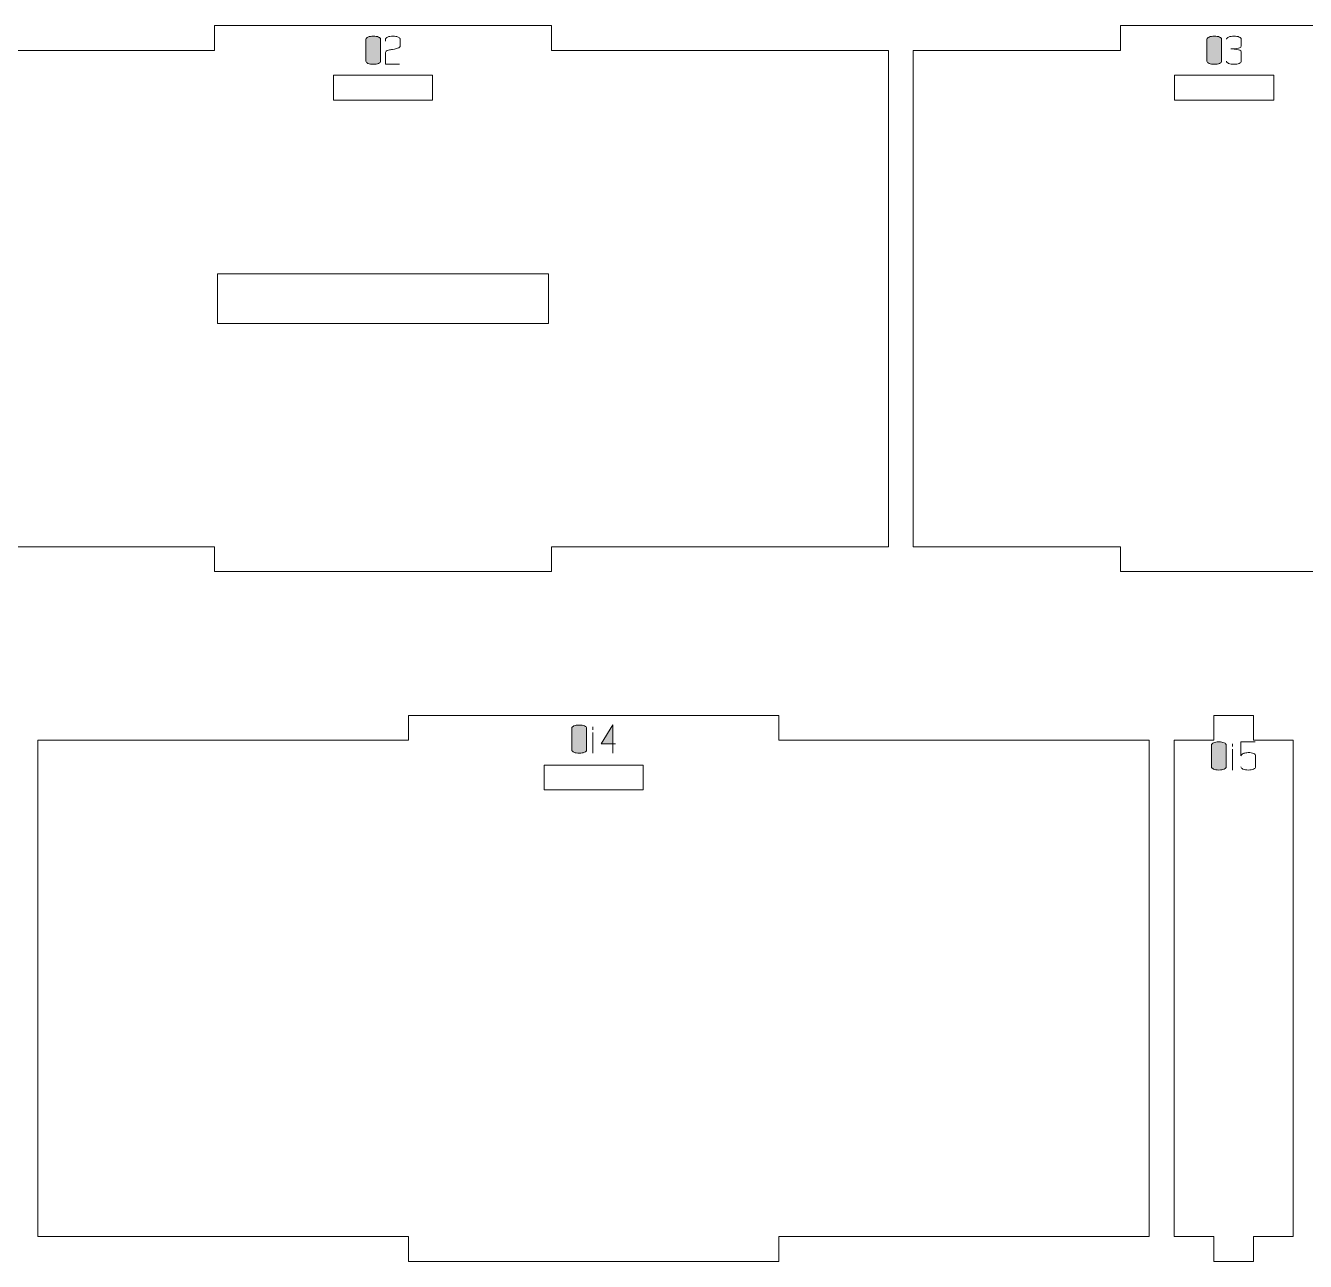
# Model space of a CAD drawing. Header units: centimetres. Extents: x -191 to 212, y -234 to 239.
# Drawn here: x -178.52 to -163.05, y 60.79 to 75.73 of the extents above; entities that cross this region are included whole.
import ezdxf

# ---------------------------------------------------------------- set-up
doc = ezdxf.new("R2010")
doc.units = ezdxf.units.CM
doc.header["$MEASUREMENT"] = 0
doc.layers.add('Capa 1', color=7, linetype='Continuous')

msp = doc.modelspace()

# ---------------------------------------------------------------- hatches: boundary and pattern name
at = {"layer": 'Capa 1', "true_color": 0x3e4095}
h = msp.add_hatch(color=175, dxfattribs=at)
edge = h.paths.add_edge_path()
edge.add_spline(control_points=[(-174.40891, 75.30112), (-174.40891, 75.29058), (-174.40043, 75.28161), (-174.38347, 75.2742), (-174.36652, 75.26679), (-174.34536, 75.26309), (-174.32001, 75.26309), (-174.29466, 75.26309), (-174.2735, 75.26679), (-174.25654, 75.2742), (-174.23959, 75.28161), (-174.23111, 75.29058), (-174.23111, 75.30112), (-174.23111, 75.30112), (-174.23111, 75.56584), (-174.23111, 75.56584), (-174.23111, 75.57638), (-174.23959, 75.58535), (-174.25654, 75.59276), (-174.2735, 75.60017), (-174.29466, 75.60387), (-174.32001, 75.60387), (-174.34536, 75.60387), (-174.36652, 75.60017), (-174.38347, 75.59276), (-174.40043, 75.58535), (-174.40891, 75.57638), (-174.40891, 75.56584), (-174.40891, 75.56584), (-174.40891, 75.30112), (-174.40891, 75.30112)], knot_values=[0, 0, 0, 0, 0.1, 0.1, 0.1, 0.2, 0.2, 0.2, 0.3, 0.3, 0.3, 0.4, 0.4, 0.4, 0.5, 0.5, 0.5, 0.6, 0.6, 0.6, 0.7, 0.7, 0.7, 0.8, 0.8, 0.8, 0.9, 0.9, 0.9, 1, 1, 1, 1], degree=3, periodic=1)
h = msp.add_hatch(color=175, dxfattribs=at)
edge = h.paths.add_edge_path()
edge.add_spline(control_points=[(-174.23111, 75.30112), (-174.23111, 75.29058), (-174.23959, 75.28161), (-174.25654, 75.2742), (-174.2735, 75.26679), (-174.29466, 75.26309), (-174.32001, 75.26309), (-174.34536, 75.26309), (-174.36652, 75.26679), (-174.38347, 75.2742), (-174.40043, 75.28161), (-174.40891, 75.29058), (-174.40891, 75.30112), (-174.40891, 75.30112), (-174.40891, 75.56584), (-174.40891, 75.56584), (-174.40891, 75.57638), (-174.40043, 75.58535), (-174.38347, 75.59276), (-174.36652, 75.60017), (-174.34536, 75.60387), (-174.32001, 75.60387), (-174.29466, 75.60387), (-174.2735, 75.60017), (-174.25654, 75.59276), (-174.23959, 75.58535), (-174.23111, 75.57638), (-174.23111, 75.56584), (-174.23111, 75.56584), (-174.23111, 75.30112), (-174.23111, 75.30112)], knot_values=[0, 0, 0, 0, 0.1, 0.1, 0.1, 0.2, 0.2, 0.2, 0.3, 0.3, 0.3, 0.4, 0.4, 0.4, 0.5, 0.5, 0.5, 0.6, 0.6, 0.6, 0.7, 0.7, 0.7, 0.8, 0.8, 0.8, 0.9, 0.9, 0.9, 1, 1, 1, 1], degree=3, periodic=1)
h = msp.add_hatch(color=175, dxfattribs=at)
edge = h.paths.add_edge_path()
edge.add_spline(control_points=[(-174.17233, 75.26309), (-174.17233, 75.26309), (-174.17233, 75.40582), (-174.17233, 75.40582), (-174.17135, 75.41867), (-174.15966, 75.42854), (-174.13727, 75.43546), (-174.12805, 75.43612), (-174.11924, 75.43719), (-174.11084, 75.43867), (-174.10245, 75.44015), (-174.09397, 75.44171), (-174.08541, 75.44336), (-174.0696, 75.44599), (-174.0575, 75.44813), (-174.04911, 75.44978), (-174.04071, 75.45143), (-174.03256, 75.45357), (-174.02466, 75.4562), (-174.00425, 75.46377), (-173.99404, 75.47349), (-173.99404, 75.48534), (-173.99404, 75.48534), (-173.99404, 75.56584), (-173.99404, 75.56584), (-173.99404, 75.57638), (-174.00252, 75.58535), (-174.01947, 75.59276), (-174.03643, 75.60017), (-174.05759, 75.60387), (-174.08294, 75.60387), (-174.10829, 75.60387), (-174.12945, 75.60017), (-174.1464, 75.59276), (-174.16336, 75.58535), (-174.17184, 75.57638), (-174.17184, 75.56584), (-174.17184, 75.56584), (-174.17184, 75.54164), (-174.17184, 75.54164), (-174.17184, 75.54164), (-174.17184, 75.56584), (-174.17184, 75.56584), (-174.17184, 75.57638), (-174.16336, 75.58535), (-174.1464, 75.59276), (-174.12945, 75.60017), (-174.10829, 75.60387), (-174.08294, 75.60387), (-174.05759, 75.60387), (-174.03643, 75.60017), (-174.01947, 75.59276), (-174.00252, 75.58535), (-173.99404, 75.57638), (-173.99404, 75.56584), (-173.99404, 75.56584), (-173.99404, 75.48534), (-173.99404, 75.48534), (-173.99404, 75.47349), (-174.00425, 75.46377), (-174.02466, 75.4562), (-174.03256, 75.45357), (-174.04071, 75.45143), (-174.04911, 75.44978), (-174.0575, 75.44813), (-174.0696, 75.44599), (-174.08541, 75.44336), (-174.09397, 75.44171), (-174.10245, 75.44015), (-174.11084, 75.43867), (-174.11924, 75.43719), (-174.12805, 75.43612), (-174.13727, 75.43546), (-174.15966, 75.42854), (-174.17135, 75.41867), (-174.17233, 75.40582), (-174.17233, 75.40582), (-174.17233, 75.26309), (-174.17233, 75.26309), (-174.17233, 75.26309), (-174.00342, 75.26309), (-174.00342, 75.26309), (-174.00342, 75.26309), (-174.17233, 75.26309), (-174.17233, 75.26309)], knot_values=[0, 0, 0, 0, 0.03571429, 0.03571429, 0.03571429, 0.07142857, 0.07142857, 0.07142857, 0.10714286, 0.10714286, 0.10714286, 0.14285714, 0.14285714, 0.14285714, 0.17857143, 0.17857143, 0.17857143, 0.21428571, 0.21428571, 0.21428571, 0.25, 0.25, 0.25, 0.28571429, 0.28571429, 0.28571429, 0.32142857, 0.32142857, 0.32142857, 0.35714286, 0.35714286, 0.35714286, 0.39285714, 0.39285714, 0.39285714, 0.42857143, 0.42857143, 0.42857143, 0.46428571, 0.46428571, 0.46428571, 0.5, 0.5, 0.5, 0.53571429, 0.53571429, 0.53571429, 0.57142857, 0.57142857, 0.57142857, 0.60714286, 0.60714286, 0.60714286, 0.64285714, 0.64285714, 0.64285714, 0.67857143, 0.67857143, 0.67857143, 0.71428571, 0.71428571, 0.71428571, 0.75, 0.75, 0.75, 0.78571429, 0.78571429, 0.78571429, 0.82142857, 0.82142857, 0.82142857, 0.85714286, 0.85714286, 0.85714286, 0.89285714, 0.89285714, 0.89285714, 0.92857143, 0.92857143, 0.92857143, 0.96428571, 0.96428571, 0.96428571, 1, 1, 1, 1], degree=3, periodic=1)
h = msp.add_hatch(color=175, dxfattribs=at)
edge = h.paths.add_edge_path()
edge.add_spline(control_points=[(-164.23747, 75.30112), (-164.23747, 75.29058), (-164.22899, 75.28161), (-164.21203, 75.2742), (-164.19508, 75.26679), (-164.17392, 75.26309), (-164.14857, 75.26309), (-164.12322, 75.26309), (-164.10206, 75.26679), (-164.0851, 75.2742), (-164.06815, 75.28161), (-164.05967, 75.29058), (-164.05967, 75.30112), (-164.05967, 75.30112), (-164.05967, 75.56584), (-164.05967, 75.56584), (-164.05967, 75.57638), (-164.06815, 75.58535), (-164.0851, 75.59276), (-164.10206, 75.60017), (-164.12322, 75.60387), (-164.14857, 75.60387), (-164.17392, 75.60387), (-164.19508, 75.60017), (-164.21203, 75.59276), (-164.22899, 75.58535), (-164.23747, 75.57638), (-164.23747, 75.56584), (-164.23747, 75.56584), (-164.23747, 75.30112), (-164.23747, 75.30112)], knot_values=[0, 0, 0, 0, 0.1, 0.1, 0.1, 0.2, 0.2, 0.2, 0.3, 0.3, 0.3, 0.4, 0.4, 0.4, 0.5, 0.5, 0.5, 0.6, 0.6, 0.6, 0.7, 0.7, 0.7, 0.8, 0.8, 0.8, 0.9, 0.9, 0.9, 1, 1, 1, 1], degree=3, periodic=1)
h = msp.add_hatch(color=175, dxfattribs=at)
edge = h.paths.add_edge_path()
edge.add_spline(control_points=[(-164.05967, 75.30112), (-164.05967, 75.29058), (-164.06815, 75.28161), (-164.0851, 75.2742), (-164.10206, 75.26679), (-164.12322, 75.26309), (-164.14857, 75.26309), (-164.17392, 75.26309), (-164.19508, 75.26679), (-164.21203, 75.2742), (-164.22899, 75.28161), (-164.23747, 75.29058), (-164.23747, 75.30112), (-164.23747, 75.30112), (-164.23747, 75.56584), (-164.23747, 75.56584), (-164.23747, 75.57638), (-164.22899, 75.58535), (-164.21203, 75.59276), (-164.19508, 75.60017), (-164.17392, 75.60387), (-164.14857, 75.60387), (-164.12322, 75.60387), (-164.10206, 75.60017), (-164.0851, 75.59276), (-164.06815, 75.58535), (-164.05967, 75.57638), (-164.05967, 75.56584), (-164.05967, 75.56584), (-164.05967, 75.30112), (-164.05967, 75.30112)], knot_values=[0, 0, 0, 0, 0.1, 0.1, 0.1, 0.2, 0.2, 0.2, 0.3, 0.3, 0.3, 0.4, 0.4, 0.4, 0.5, 0.5, 0.5, 0.6, 0.6, 0.6, 0.7, 0.7, 0.7, 0.8, 0.8, 0.8, 0.9, 0.9, 0.9, 1, 1, 1, 1], degree=3, periodic=1)
h = msp.add_hatch(color=175, dxfattribs=at)
edge = h.paths.add_edge_path()
edge.add_spline(control_points=[(-163.9115, 75.26309), (-163.93685, 75.26309), (-163.95801, 75.26679), (-163.97496, 75.2742), (-163.99192, 75.28161), (-164.0004, 75.29058), (-164.0004, 75.30112), (-164.0004, 75.29058), (-163.99192, 75.28161), (-163.97496, 75.2742), (-163.95801, 75.26679), (-163.93685, 75.26309), (-163.9115, 75.26309), (-163.88615, 75.26309), (-163.86499, 75.26679), (-163.84803, 75.2742), (-163.83108, 75.28161), (-163.8226, 75.29058), (-163.8226, 75.30112), (-163.8226, 75.30112), (-163.8226, 75.41224), (-163.8226, 75.41224), (-163.8226, 75.42113), (-163.82869, 75.42887), (-163.84087, 75.43546), (-163.85306, 75.44204), (-163.88878, 75.44649), (-163.94805, 75.44879), (-163.88911, 75.45241), (-163.85371, 75.45669), (-163.84186, 75.46163), (-163.83001, 75.46657), (-163.82359, 75.47464), (-163.8226, 75.48583), (-163.8226, 75.48583), (-163.8226, 75.56584), (-163.8226, 75.56584), (-163.8226, 75.57638), (-163.83108, 75.58535), (-163.84803, 75.59276), (-163.86499, 75.60017), (-163.88615, 75.60387), (-163.9115, 75.60387), (-163.93685, 75.60387), (-163.95801, 75.60017), (-163.97496, 75.59276), (-163.99192, 75.58535), (-164.0004, 75.57638), (-164.0004, 75.56584), (-164.0004, 75.57638), (-163.99192, 75.58535), (-163.97496, 75.59276), (-163.95801, 75.60017), (-163.93685, 75.60387), (-163.9115, 75.60387), (-163.88615, 75.60387), (-163.86499, 75.60017), (-163.84803, 75.59276), (-163.83108, 75.58535), (-163.8226, 75.57638), (-163.8226, 75.56584), (-163.8226, 75.56584), (-163.8226, 75.48583), (-163.8226, 75.48583), (-163.82359, 75.47464), (-163.83001, 75.46657), (-163.84186, 75.46163), (-163.85371, 75.45669), (-163.88911, 75.45241), (-163.94805, 75.44879), (-163.88878, 75.44649), (-163.85306, 75.44204), (-163.84087, 75.43546), (-163.82869, 75.42887), (-163.8226, 75.42113), (-163.8226, 75.41224), (-163.8226, 75.41224), (-163.8226, 75.30112), (-163.8226, 75.30112), (-163.8226, 75.29058), (-163.83108, 75.28161), (-163.84803, 75.2742), (-163.86499, 75.26679), (-163.88615, 75.26309), (-163.9115, 75.26309)], knot_values=[0, 0, 0, 0, 0.03571429, 0.03571429, 0.03571429, 0.07142857, 0.07142857, 0.07142857, 0.10714286, 0.10714286, 0.10714286, 0.14285714, 0.14285714, 0.14285714, 0.17857143, 0.17857143, 0.17857143, 0.21428571, 0.21428571, 0.21428571, 0.25, 0.25, 0.25, 0.28571429, 0.28571429, 0.28571429, 0.32142857, 0.32142857, 0.32142857, 0.35714286, 0.35714286, 0.35714286, 0.39285714, 0.39285714, 0.39285714, 0.42857143, 0.42857143, 0.42857143, 0.46428571, 0.46428571, 0.46428571, 0.5, 0.5, 0.5, 0.53571429, 0.53571429, 0.53571429, 0.57142857, 0.57142857, 0.57142857, 0.60714286, 0.60714286, 0.60714286, 0.64285714, 0.64285714, 0.64285714, 0.67857143, 0.67857143, 0.67857143, 0.71428571, 0.71428571, 0.71428571, 0.75, 0.75, 0.75, 0.78571429, 0.78571429, 0.78571429, 0.82142857, 0.82142857, 0.82142857, 0.85714286, 0.85714286, 0.85714286, 0.89285714, 0.89285714, 0.89285714, 0.92857143, 0.92857143, 0.92857143, 0.96428571, 0.96428571, 0.96428571, 1, 1, 1, 1], degree=3, periodic=1)
h = msp.add_hatch(color=175, dxfattribs=at)
edge = h.paths.add_edge_path()
edge.add_spline(control_points=[(-171.91831, 66.97348), (-171.91831, 66.96294), (-171.90983, 66.95397), (-171.89287, 66.94656), (-171.87592, 66.93915), (-171.85476, 66.93545), (-171.82941, 66.93545), (-171.80406, 66.93545), (-171.7829, 66.93915), (-171.76594, 66.94656), (-171.74899, 66.95397), (-171.74051, 66.96294), (-171.74051, 66.97348), (-171.74051, 66.97348), (-171.74051, 67.2382), (-171.74051, 67.2382), (-171.74051, 67.24874), (-171.74899, 67.25771), (-171.76594, 67.26512), (-171.7829, 67.27253), (-171.80406, 67.27623), (-171.82941, 67.27623), (-171.85476, 67.27623), (-171.87592, 67.27253), (-171.89287, 67.26512), (-171.90983, 67.25771), (-171.91831, 67.24874), (-171.91831, 67.2382), (-171.91831, 67.2382), (-171.91831, 66.97348), (-171.91831, 66.97348)], knot_values=[0, 0, 0, 0, 0.1, 0.1, 0.1, 0.2, 0.2, 0.2, 0.3, 0.3, 0.3, 0.4, 0.4, 0.4, 0.5, 0.5, 0.5, 0.6, 0.6, 0.6, 0.7, 0.7, 0.7, 0.8, 0.8, 0.8, 0.9, 0.9, 0.9, 1, 1, 1, 1], degree=3, periodic=1)
h = msp.add_hatch(color=175, dxfattribs=at)
edge = h.paths.add_edge_path()
edge.add_spline(control_points=[(-171.74051, 66.97348), (-171.74051, 66.96294), (-171.74899, 66.95397), (-171.76594, 66.94656), (-171.7829, 66.93915), (-171.80406, 66.93545), (-171.82941, 66.93545), (-171.85476, 66.93545), (-171.87592, 66.93915), (-171.89287, 66.94656), (-171.90983, 66.95397), (-171.91831, 66.96294), (-171.91831, 66.97348), (-171.91831, 66.97348), (-171.91831, 67.2382), (-171.91831, 67.2382), (-171.91831, 67.24874), (-171.90983, 67.25771), (-171.89287, 67.26512), (-171.87592, 67.27253), (-171.85476, 67.27623), (-171.82941, 67.27623), (-171.80406, 67.27623), (-171.7829, 67.27253), (-171.76594, 67.26512), (-171.74899, 67.25771), (-171.74051, 67.24874), (-171.74051, 67.2382), (-171.74051, 67.2382), (-171.74051, 66.97348), (-171.74051, 66.97348)], knot_values=[0, 0, 0, 0, 0.1, 0.1, 0.1, 0.2, 0.2, 0.2, 0.3, 0.3, 0.3, 0.4, 0.4, 0.4, 0.5, 0.5, 0.5, 0.6, 0.6, 0.6, 0.7, 0.7, 0.7, 0.8, 0.8, 0.8, 0.9, 0.9, 0.9, 1, 1, 1, 1], degree=3, periodic=1)
h = msp.add_hatch(color=175, dxfattribs=at)
edge = h.paths.add_edge_path()
edge.add_spline(control_points=[(-171.66494, 67.21845), (-171.66494, 67.21845), (-171.66445, 67.25352), (-171.66445, 67.25352), (-171.66445, 67.25352), (-171.66494, 67.21845), (-171.66494, 67.21845)], knot_values=[0, 0, 0, 0, 0.5, 0.5, 0.5, 1, 1, 1, 1], degree=3, periodic=1)
h = msp.add_hatch(color=175, dxfattribs=at)
edge = h.paths.add_edge_path()
edge.add_spline(control_points=[(-171.66494, 66.93545), (-171.66494, 66.93545), (-171.66494, 67.18733), (-171.66494, 67.18733), (-171.66494, 67.18733), (-171.66494, 66.93545), (-171.66494, 66.93545)], knot_values=[0, 0, 0, 0, 0.5, 0.5, 0.5, 1, 1, 1, 1], degree=3, periodic=1)
h = msp.add_hatch(color=175, dxfattribs=at)
edge = h.paths.add_edge_path()
edge.add_spline(control_points=[(-171.42294, 67.04806), (-171.42294, 67.04806), (-171.42294, 67.27673), (-171.42294, 67.27673), (-171.42294, 67.27673), (-171.56271, 67.04806), (-171.56271, 67.04806), (-171.56271, 67.04806), (-171.42294, 67.04806), (-171.42294, 67.04806)], knot_values=[0, 0, 0, 0, 0.33333333, 0.33333333, 0.33333333, 0.66666667, 0.66666667, 0.66666667, 1, 1, 1, 1], degree=3, periodic=1)
h = msp.add_hatch(color=175, dxfattribs=at)
edge = h.paths.add_edge_path()
edge.add_spline(control_points=[(-171.42294, 67.04806), (-171.42294, 67.04806), (-171.42294, 66.93545), (-171.42294, 66.93545), (-171.42294, 66.93545), (-171.42294, 67.04806), (-171.42294, 67.04806), (-171.42294, 67.04806), (-171.56271, 67.04806), (-171.56271, 67.04806), (-171.56271, 67.04806), (-171.42294, 67.27673), (-171.42294, 67.27673), (-171.42294, 67.27673), (-171.42294, 67.04806), (-171.42294, 67.04806), (-171.42294, 67.04806), (-171.39084, 67.04806), (-171.39084, 67.04806), (-171.39084, 67.04806), (-171.42294, 67.04806), (-171.42294, 67.04806)], knot_values=[0, 0, 0, 0, 0.14285714, 0.14285714, 0.14285714, 0.28571429, 0.28571429, 0.28571429, 0.42857143, 0.42857143, 0.42857143, 0.57142857, 0.57142857, 0.57142857, 0.71428571, 0.71428571, 0.71428571, 0.85714286, 0.85714286, 0.85714286, 1, 1, 1, 1], degree=3, periodic=1)
h = msp.add_hatch(color=175, dxfattribs=at)
edge = h.paths.add_edge_path()
edge.add_spline(control_points=[(-164.18238, 66.77028), (-164.18238, 66.75974), (-164.1739, 66.75077), (-164.15694, 66.74336), (-164.13999, 66.73595), (-164.11883, 66.73225), (-164.09348, 66.73225), (-164.06813, 66.73225), (-164.04697, 66.73595), (-164.03001, 66.74336), (-164.01306, 66.75077), (-164.00458, 66.75974), (-164.00458, 66.77028), (-164.00458, 66.77028), (-164.00458, 67.035), (-164.00458, 67.035), (-164.00458, 67.04554), (-164.01306, 67.05451), (-164.03001, 67.06192), (-164.04697, 67.06933), (-164.06813, 67.07303), (-164.09348, 67.07303), (-164.11883, 67.07303), (-164.13999, 67.06933), (-164.15694, 67.06192), (-164.1739, 67.05451), (-164.18238, 67.04554), (-164.18238, 67.035), (-164.18238, 67.035), (-164.18238, 66.77028), (-164.18238, 66.77028)], knot_values=[0, 0, 0, 0, 0.1, 0.1, 0.1, 0.2, 0.2, 0.2, 0.3, 0.3, 0.3, 0.4, 0.4, 0.4, 0.5, 0.5, 0.5, 0.6, 0.6, 0.6, 0.7, 0.7, 0.7, 0.8, 0.8, 0.8, 0.9, 0.9, 0.9, 1, 1, 1, 1], degree=3, periodic=1)
h = msp.add_hatch(color=175, dxfattribs=at)
edge = h.paths.add_edge_path()
edge.add_spline(control_points=[(-164.00458, 66.77028), (-164.00458, 66.75974), (-164.01306, 66.75077), (-164.03001, 66.74336), (-164.04697, 66.73595), (-164.06813, 66.73225), (-164.09348, 66.73225), (-164.11883, 66.73225), (-164.13999, 66.73595), (-164.15694, 66.74336), (-164.1739, 66.75077), (-164.18238, 66.75974), (-164.18238, 66.77028), (-164.18238, 66.77028), (-164.18238, 67.035), (-164.18238, 67.035), (-164.18238, 67.04554), (-164.1739, 67.05451), (-164.15694, 67.06192), (-164.13999, 67.06933), (-164.11883, 67.07303), (-164.09348, 67.07303), (-164.06813, 67.07303), (-164.04697, 67.06933), (-164.03001, 67.06192), (-164.01306, 67.05451), (-164.00458, 67.04554), (-164.00458, 67.035), (-164.00458, 67.035), (-164.00458, 66.77028), (-164.00458, 66.77028)], knot_values=[0, 0, 0, 0, 0.1, 0.1, 0.1, 0.2, 0.2, 0.2, 0.3, 0.3, 0.3, 0.4, 0.4, 0.4, 0.5, 0.5, 0.5, 0.6, 0.6, 0.6, 0.7, 0.7, 0.7, 0.8, 0.8, 0.8, 0.9, 0.9, 0.9, 1, 1, 1, 1], degree=3, periodic=1)
h = msp.add_hatch(color=175, dxfattribs=at)
edge = h.paths.add_edge_path()
edge.add_spline(control_points=[(-163.92901, 67.01525), (-163.92901, 67.01525), (-163.92852, 67.05032), (-163.92852, 67.05032), (-163.92852, 67.05032), (-163.92901, 67.01525), (-163.92901, 67.01525)], knot_values=[0, 0, 0, 0, 0.5, 0.5, 0.5, 1, 1, 1, 1], degree=3, periodic=1)
h = msp.add_hatch(color=175, dxfattribs=at)
edge = h.paths.add_edge_path()
edge.add_spline(control_points=[(-163.73788, 66.73225), (-163.76323, 66.73225), (-163.78439, 66.73595), (-163.80134, 66.74336), (-163.8183, 66.75077), (-163.82678, 66.75974), (-163.82678, 66.77028), (-163.82678, 66.75974), (-163.8183, 66.75077), (-163.80134, 66.74336), (-163.78439, 66.73595), (-163.76323, 66.73225), (-163.73788, 66.73225), (-163.71253, 66.73225), (-163.69137, 66.73595), (-163.67441, 66.74336), (-163.65746, 66.75077), (-163.64898, 66.75974), (-163.64898, 66.77028), (-163.64898, 66.77028), (-163.64898, 66.90561), (-163.64898, 66.90561), (-163.64898, 66.91614), (-163.65746, 66.92511), (-163.67441, 66.93252), (-163.69137, 66.93993), (-163.71253, 66.94363), (-163.73788, 66.94363), (-163.76093, 66.94166), (-163.77871, 66.93903), (-163.79122, 66.93573), (-163.80373, 66.93244), (-163.81559, 66.9224), (-163.82678, 66.90561), (-163.82678, 66.90561), (-163.82678, 67.07303), (-163.82678, 67.07303), (-163.82678, 67.07303), (-163.65491, 67.07303), (-163.65491, 67.07303), (-163.65491, 67.07303), (-163.82678, 67.07303), (-163.82678, 67.07303), (-163.82678, 67.07303), (-163.82678, 66.90561), (-163.82678, 66.90561), (-163.81559, 66.9224), (-163.80373, 66.93244), (-163.79122, 66.93573), (-163.77871, 66.93903), (-163.76093, 66.94166), (-163.73788, 66.94363), (-163.71253, 66.94363), (-163.69137, 66.93993), (-163.67441, 66.93252), (-163.65746, 66.92511), (-163.64898, 66.91614), (-163.64898, 66.90561), (-163.64898, 66.90561), (-163.64898, 66.77028), (-163.64898, 66.77028), (-163.64898, 66.75974), (-163.65746, 66.75077), (-163.67441, 66.74336), (-163.69137, 66.73595), (-163.71253, 66.73225), (-163.73788, 66.73225)], knot_values=[0, 0, 0, 0, 0.04545455, 0.04545455, 0.04545455, 0.09090909, 0.09090909, 0.09090909, 0.13636364, 0.13636364, 0.13636364, 0.18181818, 0.18181818, 0.18181818, 0.22727273, 0.22727273, 0.22727273, 0.27272727, 0.27272727, 0.27272727, 0.31818182, 0.31818182, 0.31818182, 0.36363636, 0.36363636, 0.36363636, 0.40909091, 0.40909091, 0.40909091, 0.45454545, 0.45454545, 0.45454545, 0.5, 0.5, 0.5, 0.54545455, 0.54545455, 0.54545455, 0.59090909, 0.59090909, 0.59090909, 0.63636364, 0.63636364, 0.63636364, 0.68181818, 0.68181818, 0.68181818, 0.72727273, 0.72727273, 0.72727273, 0.77272727, 0.77272727, 0.77272727, 0.81818182, 0.81818182, 0.81818182, 0.86363636, 0.86363636, 0.86363636, 0.90909091, 0.90909091, 0.90909091, 0.95454545, 0.95454545, 0.95454545, 1, 1, 1, 1], degree=3, periodic=1)
h = msp.add_hatch(color=175, dxfattribs=at)
edge = h.paths.add_edge_path()
edge.add_spline(control_points=[(-163.92901, 66.73225), (-163.92901, 66.73225), (-163.92901, 66.98413), (-163.92901, 66.98413), (-163.92901, 66.98413), (-163.92901, 66.73225), (-163.92901, 66.73225)], knot_values=[0, 0, 0, 0, 0.5, 0.5, 0.5, 1, 1, 1, 1], degree=3, periodic=1)

# ---------------------------------------------------------------- linework, layer by layer
at = {"layer": 'Capa 1', "color": 1, "lineweight": 9}
for points, knots in [([(-180.31291, 75.43087), (-180.31291, 75.43087), (-180.31291, 69.43087), (-180.31291, 69.43087), (-180.31291, 69.43087), (-176.23862, 69.43087), (-176.23862, 69.43087), (-176.23862, 69.43087), (-176.23862, 69.13087), (-176.23862, 69.13087), (-176.23862, 69.13087), (-172.16433, 69.13087), (-172.16433, 69.13087), (-172.16433, 69.13087), (-172.16433, 69.43087), (-172.16433, 69.43087), (-172.16433, 69.43087), (-168.09004, 69.43087), (-168.09004, 69.43087), (-168.09004, 69.43087), (-168.09004, 75.43087), (-168.09004, 75.43087), (-168.09004, 75.43087), (-172.16433, 75.43087), (-172.16433, 75.43087), (-172.16433, 75.43087), (-172.16433, 75.73087), (-172.16433, 75.73087), (-172.16433, 75.73087), (-176.23862, 75.73087), (-176.23862, 75.73087), (-176.23862, 75.73087), (-176.23862, 75.43087), (-176.23862, 75.43087), (-176.23862, 75.43087), (-180.31291, 75.43087), (-180.31291, 75.43087)], [0, 0, 0, 0, 0.08333333, 0.08333333, 0.08333333, 0.16666667, 0.16666667, 0.16666667, 0.25, 0.25, 0.25, 0.33333333, 0.33333333, 0.33333333, 0.41666667, 0.41666667, 0.41666667, 0.5, 0.5, 0.5, 0.58333333, 0.58333333, 0.58333333, 0.66666667, 0.66666667, 0.66666667, 0.75, 0.75, 0.75, 0.83333333, 0.83333333, 0.83333333, 0.91666667, 0.91666667, 0.91666667, 1, 1, 1, 1]), ([(-167.79004, 75.43087), (-167.79004, 75.43087), (-167.79004, 69.43087), (-167.79004, 69.43087), (-167.79004, 69.43087), (-165.28336, 69.43087), (-165.28336, 69.43087), (-165.28336, 69.43087), (-165.28336, 69.13087), (-165.28336, 69.13087), (-165.28336, 69.13087), (-162.77669, 69.13087), (-162.77669, 69.13087), (-162.77669, 69.13087), (-162.77669, 69.43087), (-162.77669, 69.43087), (-162.77669, 69.43087), (-160.27002, 69.43087), (-160.27002, 69.43087), (-160.27002, 69.43087), (-160.27002, 75.43087), (-160.27002, 75.43087), (-160.27002, 75.43087), (-162.77669, 75.43087), (-162.77669, 75.43087), (-162.77669, 75.43087), (-162.77669, 75.73087), (-162.77669, 75.73087), (-162.77669, 75.73087), (-165.28336, 75.73087), (-165.28336, 75.73087), (-165.28336, 75.73087), (-165.28336, 75.43087), (-165.28336, 75.43087), (-165.28336, 75.43087), (-167.79004, 75.43087), (-167.79004, 75.43087)], [0, 0, 0, 0, 0.08333333, 0.08333333, 0.08333333, 0.16666667, 0.16666667, 0.16666667, 0.25, 0.25, 0.25, 0.33333333, 0.33333333, 0.33333333, 0.41666667, 0.41666667, 0.41666667, 0.5, 0.5, 0.5, 0.58333333, 0.58333333, 0.58333333, 0.66666667, 0.66666667, 0.66666667, 0.75, 0.75, 0.75, 0.83333333, 0.83333333, 0.83333333, 0.91666667, 0.91666667, 0.91666667, 1, 1, 1, 1]), ([(-174.80147, 74.83051), (-174.80147, 74.83051), (-173.60147, 74.83051), (-173.60147, 74.83051), (-173.60147, 74.83051), (-173.60147, 75.13051), (-173.60147, 75.13051), (-173.60147, 75.13051), (-174.80147, 75.13051), (-174.80147, 75.13051), (-174.80147, 75.13051), (-174.80147, 74.83051), (-174.80147, 74.83051)], [0, 0, 0, 0, 0.25, 0.25, 0.25, 0.5, 0.5, 0.5, 0.75, 0.75, 0.75, 1, 1, 1, 1]), ([(-164.63003, 74.83051), (-164.63003, 74.83051), (-163.43003, 74.83051), (-163.43003, 74.83051), (-163.43003, 74.83051), (-163.43003, 75.13051), (-163.43003, 75.13051), (-163.43003, 75.13051), (-164.63003, 75.13051), (-164.63003, 75.13051), (-164.63003, 75.13051), (-164.63003, 74.83051), (-164.63003, 74.83051)], [0, 0, 0, 0, 0.25, 0.25, 0.25, 0.5, 0.5, 0.5, 0.75, 0.75, 0.75, 1, 1, 1, 1]), ([(-176.20148, 72.73087), (-176.20148, 72.73087), (-172.20148, 72.73087), (-172.20148, 72.73087), (-172.20148, 72.73087), (-172.20148, 72.13087), (-172.20148, 72.13087), (-172.20148, 72.13087), (-176.20148, 72.13087), (-176.20148, 72.13087), (-176.20148, 72.13087), (-176.20148, 72.73087), (-176.20148, 72.73087)], [0, 0, 0, 0, 0.25, 0.25, 0.25, 0.5, 0.5, 0.5, 0.75, 0.75, 0.75, 1, 1, 1, 1]), ([(-178.37434, 67.09265), (-178.37434, 67.09265), (-178.37434, 61.09265), (-178.37434, 61.09265), (-178.37434, 61.09265), (-173.89449, 61.09265), (-173.89449, 61.09265), (-173.89449, 61.09265), (-173.89449, 60.79265), (-173.89449, 60.79265), (-173.89449, 60.79265), (-169.41464, 60.79265), (-169.41464, 60.79265), (-169.41464, 60.79265), (-169.41464, 61.09265), (-169.41464, 61.09265), (-169.41464, 61.09265), (-164.9348, 61.09265), (-164.9348, 61.09265), (-164.9348, 61.09265), (-164.9348, 67.09265), (-164.9348, 67.09265), (-164.9348, 67.09265), (-169.41464, 67.09265), (-169.41464, 67.09265), (-169.41464, 67.09265), (-169.41464, 67.39265), (-169.41464, 67.39265), (-169.41464, 67.39265), (-173.89449, 67.39265), (-173.89449, 67.39265), (-173.89449, 67.39265), (-173.89449, 67.09265), (-173.89449, 67.09265), (-173.89449, 67.09265), (-178.37434, 67.09265), (-178.37434, 67.09265)], [0, 0, 0, 0, 0.08333333, 0.08333333, 0.08333333, 0.16666667, 0.16666667, 0.16666667, 0.25, 0.25, 0.25, 0.33333333, 0.33333333, 0.33333333, 0.41666667, 0.41666667, 0.41666667, 0.5, 0.5, 0.5, 0.58333333, 0.58333333, 0.58333333, 0.66666667, 0.66666667, 0.66666667, 0.75, 0.75, 0.75, 0.83333333, 0.83333333, 0.83333333, 0.91666667, 0.91666667, 0.91666667, 1, 1, 1, 1]), ([(-164.6348, 67.09265), (-164.6348, 67.09265), (-164.6348, 61.09265), (-164.6348, 61.09265), (-164.6348, 61.09265), (-164.15539, 61.09265), (-164.15539, 61.09265), (-164.15539, 61.09265), (-164.15539, 60.79265), (-164.15539, 60.79265), (-164.15539, 60.79265), (-163.67598, 60.79265), (-163.67598, 60.79265), (-163.67598, 60.79265), (-163.67598, 61.09265), (-163.67598, 61.09265), (-163.67598, 61.09265), (-163.19657, 61.09265), (-163.19657, 61.09265), (-163.19657, 61.09265), (-163.19657, 67.09265), (-163.19657, 67.09265), (-163.19657, 67.09265), (-163.67598, 67.09265), (-163.67598, 67.09265), (-163.67598, 67.09265), (-163.67598, 67.39265), (-163.67598, 67.39265), (-163.67598, 67.39265), (-164.15539, 67.39265), (-164.15539, 67.39265), (-164.15539, 67.39265), (-164.15539, 67.09265), (-164.15539, 67.09265), (-164.15539, 67.09265), (-164.6348, 67.09265), (-164.6348, 67.09265)], [0, 0, 0, 0, 0.08333333, 0.08333333, 0.08333333, 0.16666667, 0.16666667, 0.16666667, 0.25, 0.25, 0.25, 0.33333333, 0.33333333, 0.33333333, 0.41666667, 0.41666667, 0.41666667, 0.5, 0.5, 0.5, 0.58333333, 0.58333333, 0.58333333, 0.66666667, 0.66666667, 0.66666667, 0.75, 0.75, 0.75, 0.83333333, 0.83333333, 0.83333333, 0.91666667, 0.91666667, 0.91666667, 1, 1, 1, 1]), ([(-172.25457, 66.49251), (-172.25457, 66.49251), (-171.05457, 66.49251), (-171.05457, 66.49251), (-171.05457, 66.49251), (-171.05457, 66.79251), (-171.05457, 66.79251), (-171.05457, 66.79251), (-172.25457, 66.79251), (-172.25457, 66.79251), (-172.25457, 66.79251), (-172.25457, 66.49251), (-172.25457, 66.49251)], [0, 0, 0, 0, 0.25, 0.25, 0.25, 0.5, 0.5, 0.5, 0.75, 0.75, 0.75, 1, 1, 1, 1])]:
    msp.add_open_spline(points, degree=3, knots=knots, dxfattribs=at)
at = {"layer": 'Capa 1', "color": 114, "lineweight": 9}
for points, knots in [([(-174.40891, 75.30112), (-174.40891, 75.29058), (-174.40043, 75.28161), (-174.38347, 75.2742), (-174.36652, 75.26679), (-174.34536, 75.26309), (-174.32001, 75.26309), (-174.29466, 75.26309), (-174.2735, 75.26679), (-174.25654, 75.2742), (-174.23959, 75.28161), (-174.23111, 75.29058), (-174.23111, 75.30112), (-174.23111, 75.30112), (-174.23111, 75.56584), (-174.23111, 75.56584), (-174.23111, 75.57638), (-174.23959, 75.58535), (-174.25654, 75.59276), (-174.2735, 75.60017), (-174.29466, 75.60387), (-174.32001, 75.60387), (-174.34536, 75.60387), (-174.36652, 75.60017), (-174.38347, 75.59276), (-174.40043, 75.58535), (-174.40891, 75.57638), (-174.40891, 75.56584), (-174.40891, 75.56584), (-174.40891, 75.30112), (-174.40891, 75.30112)], [0, 0, 0, 0, 0.1, 0.1, 0.1, 0.2, 0.2, 0.2, 0.3, 0.3, 0.3, 0.4, 0.4, 0.4, 0.5, 0.5, 0.5, 0.6, 0.6, 0.6, 0.7, 0.7, 0.7, 0.8, 0.8, 0.8, 0.9, 0.9, 0.9, 1, 1, 1, 1]), ([(-174.23111, 75.30112), (-174.23111, 75.29058), (-174.23959, 75.28161), (-174.25654, 75.2742), (-174.2735, 75.26679), (-174.29466, 75.26309), (-174.32001, 75.26309), (-174.34536, 75.26309), (-174.36652, 75.26679), (-174.38347, 75.2742), (-174.40043, 75.28161), (-174.40891, 75.29058), (-174.40891, 75.30112), (-174.40891, 75.30112), (-174.40891, 75.56584), (-174.40891, 75.56584), (-174.40891, 75.57638), (-174.40043, 75.58535), (-174.38347, 75.59276), (-174.36652, 75.60017), (-174.34536, 75.60387), (-174.32001, 75.60387), (-174.29466, 75.60387), (-174.2735, 75.60017), (-174.25654, 75.59276), (-174.23959, 75.58535), (-174.23111, 75.57638), (-174.23111, 75.56584), (-174.23111, 75.56584), (-174.23111, 75.30112), (-174.23111, 75.30112)], [0, 0, 0, 0, 0.1, 0.1, 0.1, 0.2, 0.2, 0.2, 0.3, 0.3, 0.3, 0.4, 0.4, 0.4, 0.5, 0.5, 0.5, 0.6, 0.6, 0.6, 0.7, 0.7, 0.7, 0.8, 0.8, 0.8, 0.9, 0.9, 0.9, 1, 1, 1, 1]), ([(-174.17233, 75.26309), (-174.17233, 75.26309), (-174.17233, 75.40582), (-174.17233, 75.40582), (-174.17135, 75.41867), (-174.15966, 75.42854), (-174.13727, 75.43546), (-174.12805, 75.43612), (-174.11924, 75.43719), (-174.11084, 75.43867), (-174.10245, 75.44015), (-174.09397, 75.44171), (-174.08541, 75.44336), (-174.0696, 75.44599), (-174.0575, 75.44813), (-174.04911, 75.44978), (-174.04071, 75.45143), (-174.03256, 75.45357), (-174.02466, 75.4562), (-174.00425, 75.46377), (-173.99404, 75.47349), (-173.99404, 75.48534), (-173.99404, 75.48534), (-173.99404, 75.56584), (-173.99404, 75.56584), (-173.99404, 75.57638), (-174.00252, 75.58535), (-174.01947, 75.59276), (-174.03643, 75.60017), (-174.05759, 75.60387), (-174.08294, 75.60387), (-174.10829, 75.60387), (-174.12945, 75.60017), (-174.1464, 75.59276), (-174.16336, 75.58535), (-174.17184, 75.57638), (-174.17184, 75.56584), (-174.17184, 75.56584), (-174.17184, 75.54164), (-174.17184, 75.54164), (-174.17184, 75.54164), (-174.17184, 75.56584), (-174.17184, 75.56584), (-174.17184, 75.57638), (-174.16336, 75.58535), (-174.1464, 75.59276), (-174.12945, 75.60017), (-174.10829, 75.60387), (-174.08294, 75.60387), (-174.05759, 75.60387), (-174.03643, 75.60017), (-174.01947, 75.59276), (-174.00252, 75.58535), (-173.99404, 75.57638), (-173.99404, 75.56584), (-173.99404, 75.56584), (-173.99404, 75.48534), (-173.99404, 75.48534), (-173.99404, 75.47349), (-174.00425, 75.46377), (-174.02466, 75.4562), (-174.03256, 75.45357), (-174.04071, 75.45143), (-174.04911, 75.44978), (-174.0575, 75.44813), (-174.0696, 75.44599), (-174.08541, 75.44336), (-174.09397, 75.44171), (-174.10245, 75.44015), (-174.11084, 75.43867), (-174.11924, 75.43719), (-174.12805, 75.43612), (-174.13727, 75.43546), (-174.15966, 75.42854), (-174.17135, 75.41867), (-174.17233, 75.40582), (-174.17233, 75.40582), (-174.17233, 75.26309), (-174.17233, 75.26309), (-174.17233, 75.26309), (-174.00342, 75.26309), (-174.00342, 75.26309), (-174.00342, 75.26309), (-174.17233, 75.26309), (-174.17233, 75.26309)], [0, 0, 0, 0, 0.03571429, 0.03571429, 0.03571429, 0.07142857, 0.07142857, 0.07142857, 0.10714286, 0.10714286, 0.10714286, 0.14285714, 0.14285714, 0.14285714, 0.17857143, 0.17857143, 0.17857143, 0.21428571, 0.21428571, 0.21428571, 0.25, 0.25, 0.25, 0.28571429, 0.28571429, 0.28571429, 0.32142857, 0.32142857, 0.32142857, 0.35714286, 0.35714286, 0.35714286, 0.39285714, 0.39285714, 0.39285714, 0.42857143, 0.42857143, 0.42857143, 0.46428571, 0.46428571, 0.46428571, 0.5, 0.5, 0.5, 0.53571429, 0.53571429, 0.53571429, 0.57142857, 0.57142857, 0.57142857, 0.60714286, 0.60714286, 0.60714286, 0.64285714, 0.64285714, 0.64285714, 0.67857143, 0.67857143, 0.67857143, 0.71428571, 0.71428571, 0.71428571, 0.75, 0.75, 0.75, 0.78571429, 0.78571429, 0.78571429, 0.82142857, 0.82142857, 0.82142857, 0.85714286, 0.85714286, 0.85714286, 0.89285714, 0.89285714, 0.89285714, 0.92857143, 0.92857143, 0.92857143, 0.96428571, 0.96428571, 0.96428571, 1, 1, 1, 1]), ([(-164.23747, 75.30112), (-164.23747, 75.29058), (-164.22899, 75.28161), (-164.21203, 75.2742), (-164.19508, 75.26679), (-164.17392, 75.26309), (-164.14857, 75.26309), (-164.12322, 75.26309), (-164.10206, 75.26679), (-164.0851, 75.2742), (-164.06815, 75.28161), (-164.05967, 75.29058), (-164.05967, 75.30112), (-164.05967, 75.30112), (-164.05967, 75.56584), (-164.05967, 75.56584), (-164.05967, 75.57638), (-164.06815, 75.58535), (-164.0851, 75.59276), (-164.10206, 75.60017), (-164.12322, 75.60387), (-164.14857, 75.60387), (-164.17392, 75.60387), (-164.19508, 75.60017), (-164.21203, 75.59276), (-164.22899, 75.58535), (-164.23747, 75.57638), (-164.23747, 75.56584), (-164.23747, 75.56584), (-164.23747, 75.30112), (-164.23747, 75.30112)], [0, 0, 0, 0, 0.1, 0.1, 0.1, 0.2, 0.2, 0.2, 0.3, 0.3, 0.3, 0.4, 0.4, 0.4, 0.5, 0.5, 0.5, 0.6, 0.6, 0.6, 0.7, 0.7, 0.7, 0.8, 0.8, 0.8, 0.9, 0.9, 0.9, 1, 1, 1, 1]), ([(-164.05967, 75.30112), (-164.05967, 75.29058), (-164.06815, 75.28161), (-164.0851, 75.2742), (-164.10206, 75.26679), (-164.12322, 75.26309), (-164.14857, 75.26309), (-164.17392, 75.26309), (-164.19508, 75.26679), (-164.21203, 75.2742), (-164.22899, 75.28161), (-164.23747, 75.29058), (-164.23747, 75.30112), (-164.23747, 75.30112), (-164.23747, 75.56584), (-164.23747, 75.56584), (-164.23747, 75.57638), (-164.22899, 75.58535), (-164.21203, 75.59276), (-164.19508, 75.60017), (-164.17392, 75.60387), (-164.14857, 75.60387), (-164.12322, 75.60387), (-164.10206, 75.60017), (-164.0851, 75.59276), (-164.06815, 75.58535), (-164.05967, 75.57638), (-164.05967, 75.56584), (-164.05967, 75.56584), (-164.05967, 75.30112), (-164.05967, 75.30112)], [0, 0, 0, 0, 0.1, 0.1, 0.1, 0.2, 0.2, 0.2, 0.3, 0.3, 0.3, 0.4, 0.4, 0.4, 0.5, 0.5, 0.5, 0.6, 0.6, 0.6, 0.7, 0.7, 0.7, 0.8, 0.8, 0.8, 0.9, 0.9, 0.9, 1, 1, 1, 1]), ([(-163.9115, 75.26309), (-163.93685, 75.26309), (-163.95801, 75.26679), (-163.97496, 75.2742), (-163.99192, 75.28161), (-164.0004, 75.29058), (-164.0004, 75.30112), (-164.0004, 75.29058), (-163.99192, 75.28161), (-163.97496, 75.2742), (-163.95801, 75.26679), (-163.93685, 75.26309), (-163.9115, 75.26309), (-163.88615, 75.26309), (-163.86499, 75.26679), (-163.84803, 75.2742), (-163.83108, 75.28161), (-163.8226, 75.29058), (-163.8226, 75.30112), (-163.8226, 75.30112), (-163.8226, 75.41224), (-163.8226, 75.41224), (-163.8226, 75.42113), (-163.82869, 75.42887), (-163.84087, 75.43546), (-163.85306, 75.44204), (-163.88878, 75.44649), (-163.94805, 75.44879), (-163.88911, 75.45241), (-163.85371, 75.45669), (-163.84186, 75.46163), (-163.83001, 75.46657), (-163.82359, 75.47464), (-163.8226, 75.48583), (-163.8226, 75.48583), (-163.8226, 75.56584), (-163.8226, 75.56584), (-163.8226, 75.57638), (-163.83108, 75.58535), (-163.84803, 75.59276), (-163.86499, 75.60017), (-163.88615, 75.60387), (-163.9115, 75.60387), (-163.93685, 75.60387), (-163.95801, 75.60017), (-163.97496, 75.59276), (-163.99192, 75.58535), (-164.0004, 75.57638), (-164.0004, 75.56584), (-164.0004, 75.57638), (-163.99192, 75.58535), (-163.97496, 75.59276), (-163.95801, 75.60017), (-163.93685, 75.60387), (-163.9115, 75.60387), (-163.88615, 75.60387), (-163.86499, 75.60017), (-163.84803, 75.59276), (-163.83108, 75.58535), (-163.8226, 75.57638), (-163.8226, 75.56584), (-163.8226, 75.56584), (-163.8226, 75.48583), (-163.8226, 75.48583), (-163.82359, 75.47464), (-163.83001, 75.46657), (-163.84186, 75.46163), (-163.85371, 75.45669), (-163.88911, 75.45241), (-163.94805, 75.44879), (-163.88878, 75.44649), (-163.85306, 75.44204), (-163.84087, 75.43546), (-163.82869, 75.42887), (-163.8226, 75.42113), (-163.8226, 75.41224), (-163.8226, 75.41224), (-163.8226, 75.30112), (-163.8226, 75.30112), (-163.8226, 75.29058), (-163.83108, 75.28161), (-163.84803, 75.2742), (-163.86499, 75.26679), (-163.88615, 75.26309), (-163.9115, 75.26309)], [0, 0, 0, 0, 0.03571429, 0.03571429, 0.03571429, 0.07142857, 0.07142857, 0.07142857, 0.10714286, 0.10714286, 0.10714286, 0.14285714, 0.14285714, 0.14285714, 0.17857143, 0.17857143, 0.17857143, 0.21428571, 0.21428571, 0.21428571, 0.25, 0.25, 0.25, 0.28571429, 0.28571429, 0.28571429, 0.32142857, 0.32142857, 0.32142857, 0.35714286, 0.35714286, 0.35714286, 0.39285714, 0.39285714, 0.39285714, 0.42857143, 0.42857143, 0.42857143, 0.46428571, 0.46428571, 0.46428571, 0.5, 0.5, 0.5, 0.53571429, 0.53571429, 0.53571429, 0.57142857, 0.57142857, 0.57142857, 0.60714286, 0.60714286, 0.60714286, 0.64285714, 0.64285714, 0.64285714, 0.67857143, 0.67857143, 0.67857143, 0.71428571, 0.71428571, 0.71428571, 0.75, 0.75, 0.75, 0.78571429, 0.78571429, 0.78571429, 0.82142857, 0.82142857, 0.82142857, 0.85714286, 0.85714286, 0.85714286, 0.89285714, 0.89285714, 0.89285714, 0.92857143, 0.92857143, 0.92857143, 0.96428571, 0.96428571, 0.96428571, 1, 1, 1, 1]), ([(-171.91831, 66.97348), (-171.91831, 66.96294), (-171.90983, 66.95397), (-171.89287, 66.94656), (-171.87592, 66.93915), (-171.85476, 66.93545), (-171.82941, 66.93545), (-171.80406, 66.93545), (-171.7829, 66.93915), (-171.76594, 66.94656), (-171.74899, 66.95397), (-171.74051, 66.96294), (-171.74051, 66.97348), (-171.74051, 66.97348), (-171.74051, 67.2382), (-171.74051, 67.2382), (-171.74051, 67.24874), (-171.74899, 67.25771), (-171.76594, 67.26512), (-171.7829, 67.27253), (-171.80406, 67.27623), (-171.82941, 67.27623), (-171.85476, 67.27623), (-171.87592, 67.27253), (-171.89287, 67.26512), (-171.90983, 67.25771), (-171.91831, 67.24874), (-171.91831, 67.2382), (-171.91831, 67.2382), (-171.91831, 66.97348), (-171.91831, 66.97348)], [0, 0, 0, 0, 0.1, 0.1, 0.1, 0.2, 0.2, 0.2, 0.3, 0.3, 0.3, 0.4, 0.4, 0.4, 0.5, 0.5, 0.5, 0.6, 0.6, 0.6, 0.7, 0.7, 0.7, 0.8, 0.8, 0.8, 0.9, 0.9, 0.9, 1, 1, 1, 1]), ([(-171.74051, 66.97348), (-171.74051, 66.96294), (-171.74899, 66.95397), (-171.76594, 66.94656), (-171.7829, 66.93915), (-171.80406, 66.93545), (-171.82941, 66.93545), (-171.85476, 66.93545), (-171.87592, 66.93915), (-171.89287, 66.94656), (-171.90983, 66.95397), (-171.91831, 66.96294), (-171.91831, 66.97348), (-171.91831, 66.97348), (-171.91831, 67.2382), (-171.91831, 67.2382), (-171.91831, 67.24874), (-171.90983, 67.25771), (-171.89287, 67.26512), (-171.87592, 67.27253), (-171.85476, 67.27623), (-171.82941, 67.27623), (-171.80406, 67.27623), (-171.7829, 67.27253), (-171.76594, 67.26512), (-171.74899, 67.25771), (-171.74051, 67.24874), (-171.74051, 67.2382), (-171.74051, 67.2382), (-171.74051, 66.97348), (-171.74051, 66.97348)], [0, 0, 0, 0, 0.1, 0.1, 0.1, 0.2, 0.2, 0.2, 0.3, 0.3, 0.3, 0.4, 0.4, 0.4, 0.5, 0.5, 0.5, 0.6, 0.6, 0.6, 0.7, 0.7, 0.7, 0.8, 0.8, 0.8, 0.9, 0.9, 0.9, 1, 1, 1, 1]), ([(-171.66494, 67.21845), (-171.66494, 67.21845), (-171.66445, 67.25352), (-171.66445, 67.25352), (-171.66445, 67.25352), (-171.66494, 67.21845), (-171.66494, 67.21845)], [0, 0, 0, 0, 0.5, 0.5, 0.5, 1, 1, 1, 1]), ([(-171.66494, 66.93545), (-171.66494, 66.93545), (-171.66494, 67.18733), (-171.66494, 67.18733), (-171.66494, 67.18733), (-171.66494, 66.93545), (-171.66494, 66.93545)], [0, 0, 0, 0, 0.5, 0.5, 0.5, 1, 1, 1, 1]), ([(-171.42294, 67.04806), (-171.42294, 67.04806), (-171.42294, 67.27673), (-171.42294, 67.27673), (-171.42294, 67.27673), (-171.56271, 67.04806), (-171.56271, 67.04806), (-171.56271, 67.04806), (-171.42294, 67.04806), (-171.42294, 67.04806)], [0, 0, 0, 0, 0.33333333, 0.33333333, 0.33333333, 0.66666667, 0.66666667, 0.66666667, 1, 1, 1, 1]), ([(-171.42294, 67.04806), (-171.42294, 67.04806), (-171.42294, 66.93545), (-171.42294, 66.93545), (-171.42294, 66.93545), (-171.42294, 67.04806), (-171.42294, 67.04806), (-171.42294, 67.04806), (-171.56271, 67.04806), (-171.56271, 67.04806), (-171.56271, 67.04806), (-171.42294, 67.27673), (-171.42294, 67.27673), (-171.42294, 67.27673), (-171.42294, 67.04806), (-171.42294, 67.04806), (-171.42294, 67.04806), (-171.39084, 67.04806), (-171.39084, 67.04806), (-171.39084, 67.04806), (-171.42294, 67.04806), (-171.42294, 67.04806)], [0, 0, 0, 0, 0.14285714, 0.14285714, 0.14285714, 0.28571429, 0.28571429, 0.28571429, 0.42857143, 0.42857143, 0.42857143, 0.57142857, 0.57142857, 0.57142857, 0.71428571, 0.71428571, 0.71428571, 0.85714286, 0.85714286, 0.85714286, 1, 1, 1, 1]), ([(-164.18238, 66.77028), (-164.18238, 66.75974), (-164.1739, 66.75077), (-164.15694, 66.74336), (-164.13999, 66.73595), (-164.11883, 66.73225), (-164.09348, 66.73225), (-164.06813, 66.73225), (-164.04697, 66.73595), (-164.03001, 66.74336), (-164.01306, 66.75077), (-164.00458, 66.75974), (-164.00458, 66.77028), (-164.00458, 66.77028), (-164.00458, 67.035), (-164.00458, 67.035), (-164.00458, 67.04554), (-164.01306, 67.05451), (-164.03001, 67.06192), (-164.04697, 67.06933), (-164.06813, 67.07303), (-164.09348, 67.07303), (-164.11883, 67.07303), (-164.13999, 67.06933), (-164.15694, 67.06192), (-164.1739, 67.05451), (-164.18238, 67.04554), (-164.18238, 67.035), (-164.18238, 67.035), (-164.18238, 66.77028), (-164.18238, 66.77028)], [0, 0, 0, 0, 0.1, 0.1, 0.1, 0.2, 0.2, 0.2, 0.3, 0.3, 0.3, 0.4, 0.4, 0.4, 0.5, 0.5, 0.5, 0.6, 0.6, 0.6, 0.7, 0.7, 0.7, 0.8, 0.8, 0.8, 0.9, 0.9, 0.9, 1, 1, 1, 1]), ([(-164.00458, 66.77028), (-164.00458, 66.75974), (-164.01306, 66.75077), (-164.03001, 66.74336), (-164.04697, 66.73595), (-164.06813, 66.73225), (-164.09348, 66.73225), (-164.11883, 66.73225), (-164.13999, 66.73595), (-164.15694, 66.74336), (-164.1739, 66.75077), (-164.18238, 66.75974), (-164.18238, 66.77028), (-164.18238, 66.77028), (-164.18238, 67.035), (-164.18238, 67.035), (-164.18238, 67.04554), (-164.1739, 67.05451), (-164.15694, 67.06192), (-164.13999, 67.06933), (-164.11883, 67.07303), (-164.09348, 67.07303), (-164.06813, 67.07303), (-164.04697, 67.06933), (-164.03001, 67.06192), (-164.01306, 67.05451), (-164.00458, 67.04554), (-164.00458, 67.035), (-164.00458, 67.035), (-164.00458, 66.77028), (-164.00458, 66.77028)], [0, 0, 0, 0, 0.1, 0.1, 0.1, 0.2, 0.2, 0.2, 0.3, 0.3, 0.3, 0.4, 0.4, 0.4, 0.5, 0.5, 0.5, 0.6, 0.6, 0.6, 0.7, 0.7, 0.7, 0.8, 0.8, 0.8, 0.9, 0.9, 0.9, 1, 1, 1, 1]), ([(-163.92901, 67.01525), (-163.92901, 67.01525), (-163.92852, 67.05032), (-163.92852, 67.05032), (-163.92852, 67.05032), (-163.92901, 67.01525), (-163.92901, 67.01525)], [0, 0, 0, 0, 0.5, 0.5, 0.5, 1, 1, 1, 1]), ([(-163.73788, 66.73225), (-163.76323, 66.73225), (-163.78439, 66.73595), (-163.80134, 66.74336), (-163.8183, 66.75077), (-163.82678, 66.75974), (-163.82678, 66.77028), (-163.82678, 66.75974), (-163.8183, 66.75077), (-163.80134, 66.74336), (-163.78439, 66.73595), (-163.76323, 66.73225), (-163.73788, 66.73225), (-163.71253, 66.73225), (-163.69137, 66.73595), (-163.67441, 66.74336), (-163.65746, 66.75077), (-163.64898, 66.75974), (-163.64898, 66.77028), (-163.64898, 66.77028), (-163.64898, 66.90561), (-163.64898, 66.90561), (-163.64898, 66.91614), (-163.65746, 66.92511), (-163.67441, 66.93252), (-163.69137, 66.93993), (-163.71253, 66.94363), (-163.73788, 66.94363), (-163.76093, 66.94166), (-163.77871, 66.93903), (-163.79122, 66.93573), (-163.80373, 66.93244), (-163.81559, 66.9224), (-163.82678, 66.90561), (-163.82678, 66.90561), (-163.82678, 67.07303), (-163.82678, 67.07303), (-163.82678, 67.07303), (-163.65491, 67.07303), (-163.65491, 67.07303), (-163.65491, 67.07303), (-163.82678, 67.07303), (-163.82678, 67.07303), (-163.82678, 67.07303), (-163.82678, 66.90561), (-163.82678, 66.90561), (-163.81559, 66.9224), (-163.80373, 66.93244), (-163.79122, 66.93573), (-163.77871, 66.93903), (-163.76093, 66.94166), (-163.73788, 66.94363), (-163.71253, 66.94363), (-163.69137, 66.93993), (-163.67441, 66.93252), (-163.65746, 66.92511), (-163.64898, 66.91614), (-163.64898, 66.90561), (-163.64898, 66.90561), (-163.64898, 66.77028), (-163.64898, 66.77028), (-163.64898, 66.75974), (-163.65746, 66.75077), (-163.67441, 66.74336), (-163.69137, 66.73595), (-163.71253, 66.73225), (-163.73788, 66.73225)], [0, 0, 0, 0, 0.04545455, 0.04545455, 0.04545455, 0.09090909, 0.09090909, 0.09090909, 0.13636364, 0.13636364, 0.13636364, 0.18181818, 0.18181818, 0.18181818, 0.22727273, 0.22727273, 0.22727273, 0.27272727, 0.27272727, 0.27272727, 0.31818182, 0.31818182, 0.31818182, 0.36363636, 0.36363636, 0.36363636, 0.40909091, 0.40909091, 0.40909091, 0.45454545, 0.45454545, 0.45454545, 0.5, 0.5, 0.5, 0.54545455, 0.54545455, 0.54545455, 0.59090909, 0.59090909, 0.59090909, 0.63636364, 0.63636364, 0.63636364, 0.68181818, 0.68181818, 0.68181818, 0.72727273, 0.72727273, 0.72727273, 0.77272727, 0.77272727, 0.77272727, 0.81818182, 0.81818182, 0.81818182, 0.86363636, 0.86363636, 0.86363636, 0.90909091, 0.90909091, 0.90909091, 0.95454545, 0.95454545, 0.95454545, 1, 1, 1, 1]), ([(-163.92901, 66.73225), (-163.92901, 66.73225), (-163.92901, 66.98413), (-163.92901, 66.98413), (-163.92901, 66.98413), (-163.92901, 66.73225), (-163.92901, 66.73225)], [0, 0, 0, 0, 0.5, 0.5, 0.5, 1, 1, 1, 1])]:
    msp.add_open_spline(points, degree=3, knots=knots, dxfattribs=at)

doc.saveas('drawing.dxf')
